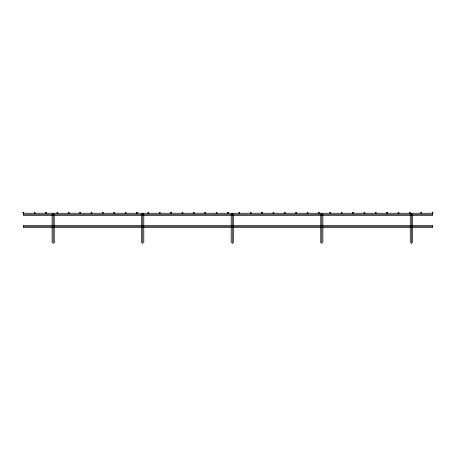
<?xml version="1.0" encoding="UTF-8"?>
<svg xmlns="http://www.w3.org/2000/svg" width="456" height="456" viewBox="0 0 456 456"><rect width="100%" height="100%" fill="white"/><g stroke="black" fill="none" stroke-linecap="round" stroke-linejoin="round"><path stroke-width="0.68" d="M52.429 213.693L53.933 213.693M52.429 214.941L53.933 214.941M141.97 213.693L143.475 213.693M141.97 214.941L143.475 214.941M231.511 213.693L233.016 213.693M231.511 214.941L233.016 214.941M321.052 213.693L322.557 213.693M321.052 214.941L322.557 214.941M410.594 213.693L412.099 213.693M410.594 214.941L412.099 214.941M52.429 226.769L53.933 226.769M141.97 226.769L143.475 226.769M231.511 226.769L233.016 226.769M321.052 226.769L322.557 226.769M410.594 226.769L412.099 226.769M23.336 214.314L432.664 214.314M23.336 226.398L432.664 226.398M142.215 227.464L23.336 227.464L23.336 225.332L432.664 225.332L432.664 227.464L412.024 227.464M143.64 227.464L320.899 227.464M322.324 227.464L410.599 227.464M412.412 215.01L412.412 225.441M412.412 227.105L412.412 242.74M411.346 215.198L411.346 225.612M411.346 226.923L411.346 243.817M410.28 215.01L410.28 225.441M410.28 227.105L410.28 242.74M322.871 215.01L322.871 225.441M322.871 227.105L322.871 242.74M321.805 215.198L321.805 225.612M321.805 226.923L321.805 243.817M320.739 215.01L320.739 225.441M320.739 227.105L320.739 242.74M233.329 215.01L233.329 225.441M233.329 227.105L233.329 242.74M232.264 215.198L232.264 225.612M232.264 226.923L232.264 243.817M231.198 215.01L231.198 225.441M231.198 227.105L231.198 242.74M143.788 215.01L143.788 225.441M143.788 227.105L143.788 242.74M142.722 215.198L142.722 225.612M142.722 226.923L142.722 243.817M141.656 215.01L141.656 225.441M141.656 227.105L141.656 242.74M54.247 215.01L54.247 225.441M54.247 227.105L54.247 242.74M53.181 215.198L53.181 225.612M53.181 226.923L53.181 243.817M52.115 215.01L52.115 225.441M52.115 227.105L52.115 242.74M22.954 212.342L22.8 212.718L23.336 213.248L432.664 213.248L433.2 212.718L432.664 212.182L432.134 212.718L432.664 213.248L432.664 215.38L23.336 215.38L23.336 213.248L23.866 212.718L23.336 212.182L22.954 212.342M34.325 212.342L34.325 213.094L35.078 213.094L35.078 212.342L34.325 212.342M45.697 212.342L45.697 213.094L46.449 213.094L46.449 212.342L45.697 212.342M57.068 212.342L57.068 213.094L57.821 213.094L57.821 212.342L57.068 212.342M68.44 212.342L68.44 213.094L69.192 213.094L69.192 212.342L68.44 212.342M79.806 212.342L79.806 213.094L80.564 213.094L80.564 212.342L79.806 212.342M91.177 212.342L91.177 213.094L91.93 213.094L91.93 212.342L91.177 212.342M102.549 212.342L102.549 213.094L103.301 213.094L103.301 212.342L102.549 212.342M113.92 212.342L113.92 213.094L114.673 213.094L114.673 212.342L113.92 212.342M125.292 212.342L125.292 213.094L126.044 213.094L126.044 212.342L125.292 212.342M136.657 212.342L136.657 213.094L137.416 213.094L137.416 212.342L136.657 212.342M148.029 212.342L148.029 213.094L148.781 213.094L148.781 212.342L148.029 212.342M159.4 212.342L159.4 213.094L160.153 213.094L160.153 212.342L159.4 212.342M170.772 212.342L170.772 213.094L171.524 213.094L171.524 212.342L170.772 212.342M182.143 212.342L182.143 213.094L182.896 213.094L182.896 212.342L182.143 212.342M193.509 212.342L193.509 213.094L194.267 213.094L194.267 212.342L193.509 212.342M204.881 212.342L204.881 213.094L205.639 213.094L205.639 212.342L204.881 212.342M216.252 212.342L216.252 213.094L217.005 213.094L217.005 212.342L216.252 212.342M227.624 212.342L227.624 213.094L228.376 213.094L228.376 212.342L227.624 212.342M238.995 212.342L238.995 213.094L239.748 213.094L239.748 212.342L238.995 212.342M250.361 212.342L250.361 213.094L251.119 213.094L251.119 212.342L250.361 212.342M261.733 212.342L261.733 213.094L262.491 213.094L262.491 212.342L261.733 212.342M273.104 212.342L273.104 213.094L273.856 213.094L273.856 212.342L273.104 212.342M284.476 212.342L284.476 213.094L285.228 213.094L285.228 212.342L284.476 212.342M295.847 212.342L295.847 213.094L296.599 213.094L296.599 212.342L295.847 212.342M307.219 212.342L307.219 213.094L307.971 213.094L307.971 212.342L307.219 212.342M318.584 212.342L318.584 213.094L319.342 213.094L319.342 212.342L318.584 212.342M329.956 212.342L329.956 213.094L330.708 213.094L330.708 212.342L329.956 212.342M341.327 212.342L341.327 213.094L342.08 213.094L342.08 212.342L341.327 212.342M352.699 212.342L352.699 213.094L353.451 213.094L353.451 212.342L352.699 212.342M364.07 212.342L364.07 213.094L364.823 213.094L364.823 212.342L364.07 212.342M375.436 212.342L375.436 213.094L376.194 213.094L376.194 212.342L375.436 212.342M386.808 212.342L386.808 213.094L387.56 213.094L387.56 212.342L386.808 212.342M398.179 212.342L398.179 213.094L398.932 213.094L398.932 212.342L398.179 212.342M409.551 212.342L409.551 213.094L410.303 213.094L410.303 212.342L409.551 212.342M420.922 212.342L420.922 213.094L421.675 213.094L421.675 212.342L420.922 212.342"/></g></svg>
